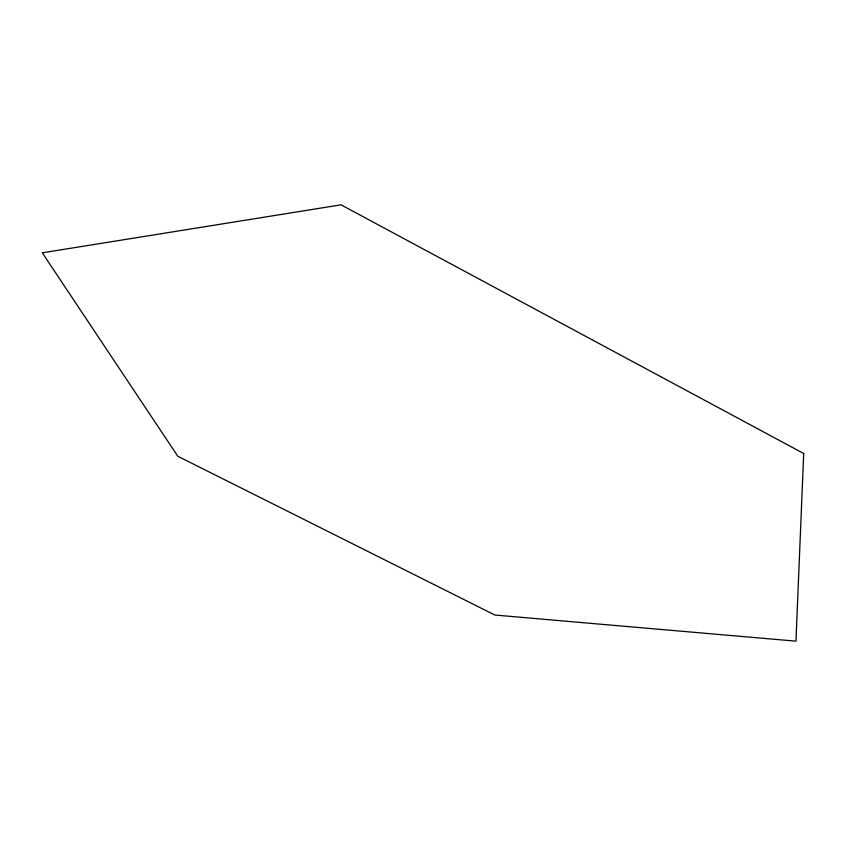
<?xml version="1.0" encoding="UTF-8"?>
<svg xmlns="http://www.w3.org/2000/svg" width="846" height="846" viewBox="0 0 846 846"><rect width="100%" height="100%" fill="white"/><g stroke="black" fill="none" stroke-linecap="round" stroke-linejoin="round"><path stroke-width="1.27" d="M803.7 453.509L795.959 641.162L494.857 615.031L177.776 456.227L42.3 252.817L341.054 204.838L803.7 453.509"/></g></svg>
